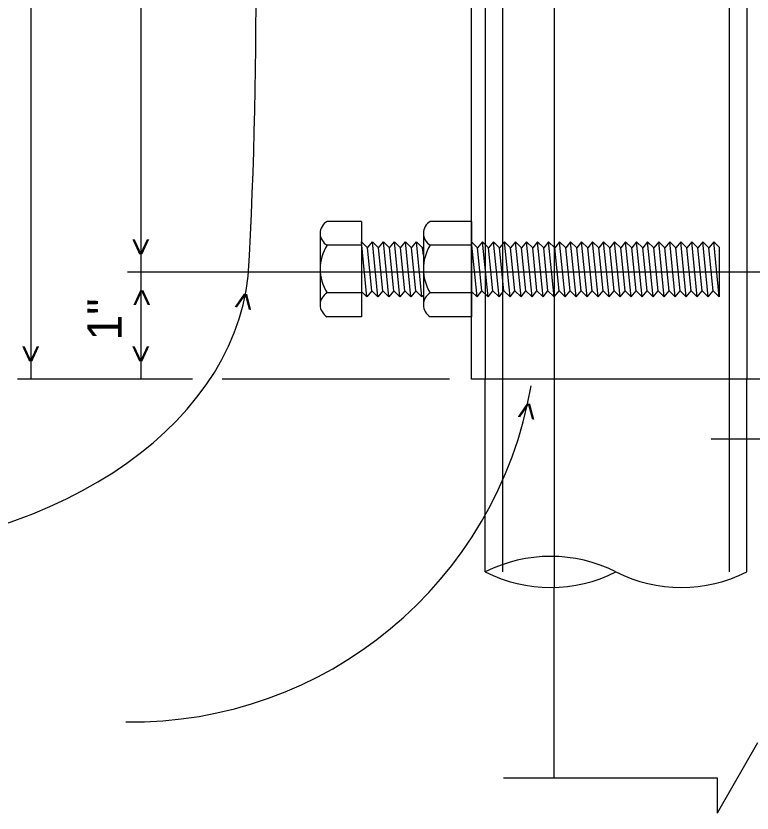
# Model space of a CAD drawing. Extents: x 0 to 2.83, y -0.03 to 1.83.
# Drawn here: x 1.3196 to 1.5982, y 0.3514 to 0.6532 of the extents above; entities that cross this region are included whole.
import ezdxf

# ---------------------------------------------------------------- set-up
doc = ezdxf.new("R2010")
doc.units = 0
doc.layers.add('50', color=7, linetype='Continuous')
doc.layers.add('55', color=7, linetype='Continuous')

msp = doc.modelspace()

# ---------------------------------------------------------------- linework, layer by layer
at = {"layer": '50'}
for p, q in [((1.5233, 0.9589376323024056), (1.5233, 0.43679596563573897)), ((1.5897083333333335, 0.4426626323024056), (1.5897083333333335, 0.955845965635739)), ((1.5037666666666667, 0.9503042989690723), (1.5037666666666667, 0.4426626323024056)), ((1.49205, 0.5155792989690723), (1.49205, 0.8489126323024057)), ((1.4972583333333334, 0.8489126323024057), (1.4972583333333334, 0.5155792989690723)), ((1.5962166666666668, 0.8489126323024057), (1.5962166666666668, 0.5155792989690723)), ((1.4503916666666667, 0.5753792989690723), (1.437375, 0.5753792989690723)), ((1.4503916666666667, 0.5753792989690723), (1.4503916666666667, 0.539295965635739)), ((1.49205, 0.5753792989690723), (1.476425, 0.5753792989690723)), ((1.49205, 0.5753792989690723), (1.49205, 0.539295965635739)), ((1.49205, 0.574620965635739), (1.49205, 0.574620965635739)), ((1.49205, 0.574620965635739), (1.49205, 0.574620965635739)), ((1.4347666666666667, 0.5708709656357389), (1.4347666666666667, 0.5438042989690723)), ((1.4738250000000002, 0.5708709656357389), (1.4738250000000002, 0.5573376323024056)), ((1.452475, 0.5468292989690723), (1.4503916666666667, 0.5676626323024057)), ((1.4503916666666667, 0.5676626323024057), (1.4527, 0.565420965635739)), ((1.4527, 0.565420965635739), (1.4545583333333334, 0.5676626323024057)), ((1.4566416666666668, 0.5468292989690723), (1.4545583333333334, 0.5676626323024057)), ((1.4545583333333334, 0.5676626323024057), (1.4568666666666668, 0.565420965635739)), ((1.4568666666666668, 0.565420965635739), (1.458725, 0.5676626323024057)), ((1.4608083333333335, 0.5468292989690723), (1.458725, 0.5676626323024057)), ((1.458725, 0.5676626323024057), (1.4610333333333334, 0.565420965635739)), ((1.4610333333333334, 0.565420965635739), (1.4628916666666667, 0.5676626323024057)), ((1.4649750000000001, 0.5468292989690723), (1.4628916666666667, 0.5676626323024057)), ((1.4628916666666667, 0.5676626323024057), (1.4652, 0.565420965635739)), ((1.4652, 0.565420965635739), (1.4670583333333334, 0.5676626323024057)), ((1.4691416666666668, 0.5468292989690723), (1.4670583333333334, 0.5676626323024057)), ((1.4670583333333334, 0.5676626323024057), (1.4693666666666667, 0.565420965635739)), ((1.4693666666666667, 0.565420965635739), (1.471225, 0.5676626323024057)), ((1.4733083333333334, 0.5468292989690723), (1.471225, 0.5676626323024057)), ((1.471225, 0.5676626323024057), (1.4735333333333334, 0.565420965635739)), ((1.4941416666666667, 0.5468292989690723), (1.4920583333333335, 0.5676626323024057)), ((1.4943666666666668, 0.565420965635739), (1.4920583333333335, 0.5676626323024057)), ((1.4962250000000001, 0.5676626323024057), (1.4943666666666668, 0.565420965635739)), ((1.4983083333333334, 0.5468292989690723), (1.4962250000000001, 0.5676626323024057)), ((1.4985333333333335, 0.565420965635739), (1.4962250000000001, 0.5676626323024057)), ((1.5003916666666668, 0.5676626323024057), (1.4985333333333335, 0.565420965635739)), ((1.502475, 0.5468292989690723), (1.5003916666666668, 0.5676626323024057)), ((1.5027000000000001, 0.565420965635739), (1.5003916666666668, 0.5676626323024057)), ((1.5045583333333334, 0.5676626323024057), (1.5027000000000001, 0.565420965635739)), ((1.5066416666666667, 0.5468292989690723), (1.5045583333333334, 0.5676626323024057)), ((1.5068666666666668, 0.565420965635739), (1.5045583333333334, 0.5676626323024057)), ((1.508725, 0.5676626323024057), (1.5068666666666668, 0.565420965635739)), ((1.5108083333333333, 0.5468292989690723), (1.508725, 0.5676626323024057)), ((1.5110333333333335, 0.565420965635739), (1.508725, 0.5676626323024057)), ((1.5128916666666667, 0.5676626323024057), (1.5110333333333335, 0.565420965635739)), ((1.5149750000000002, 0.5468292989690723), (1.5128916666666667, 0.5676626323024057)), ((1.5152, 0.565420965635739), (1.5128916666666667, 0.5676626323024057)), ((1.5170583333333334, 0.5676626323024057), (1.5152, 0.565420965635739)), ((1.5191416666666668, 0.5468292989690723), (1.5170583333333334, 0.5676626323024057)), ((1.5193666666666668, 0.565420965635739), (1.5170583333333334, 0.5676626323024057)), ((1.521225, 0.5676626323024057), (1.5193666666666668, 0.565420965635739)), ((1.5233083333333335, 0.5468292989690723), (1.521225, 0.5676626323024057)), ((1.5235333333333334, 0.565420965635739), (1.521225, 0.5676626323024057)), ((1.5253916666666667, 0.5676626323024057), (1.5235333333333334, 0.565420965635739)), ((1.5274750000000001, 0.5468292989690723), (1.5253916666666667, 0.5676626323024057)), ((1.5277, 0.565420965635739), (1.5253916666666667, 0.5676626323024057)), ((1.5295583333333334, 0.5676626323024057), (1.5277, 0.565420965635739)), ((1.5316416666666668, 0.5468292989690723), (1.5295583333333334, 0.5676626323024057)), ((1.5318666666666667, 0.565420965635739), (1.5295583333333334, 0.5676626323024057)), ((1.533725, 0.5676626323024057), (1.5318666666666667, 0.565420965635739)), ((1.5358083333333334, 0.5468292989690723), (1.533725, 0.5676626323024057)), ((1.5360333333333334, 0.565420965635739), (1.533725, 0.5676626323024057)), ((1.5378916666666667, 0.5676626323024057), (1.5360333333333334, 0.565420965635739)), ((1.539975, 0.5468292989690723), (1.5378916666666667, 0.5676626323024057)), ((1.5402, 0.565420965635739), (1.5378916666666667, 0.5676626323024057)), ((1.5420583333333333, 0.5676626323024057), (1.5402, 0.565420965635739)), ((1.5441416666666667, 0.5468292989690723), (1.5420583333333333, 0.5676626323024057)), ((1.5443666666666667, 0.565420965635739), (1.5420583333333333, 0.5676626323024057)), ((1.5462250000000002, 0.5676626323024057), (1.5443666666666667, 0.565420965635739)), ((1.5483083333333334, 0.5468292989690723), (1.5462250000000002, 0.5676626323024057)), ((1.5485333333333333, 0.565420965635739), (1.5462250000000002, 0.5676626323024057)), ((1.5503916666666668, 0.5676626323024057), (1.5485333333333333, 0.565420965635739)), ((1.552475, 0.5468292989690723), (1.5503916666666668, 0.5676626323024057)), ((1.5527, 0.565420965635739), (1.5503916666666668, 0.5676626323024057)), ((1.5545583333333335, 0.5676626323024057), (1.5527, 0.565420965635739)), ((1.5566416666666667, 0.5468292989690723), (1.5545583333333335, 0.5676626323024057)), ((1.5568666666666668, 0.565420965635739), (1.5545583333333335, 0.5676626323024057)), ((1.5587250000000001, 0.5676626323024057), (1.5568666666666668, 0.565420965635739)), ((1.5608083333333334, 0.5468292989690723), (1.5587250000000001, 0.5676626323024057)), ((1.5610333333333335, 0.565420965635739), (1.5587250000000001, 0.5676626323024057)), ((1.5628916666666668, 0.5676626323024057), (1.5610333333333335, 0.565420965635739)), ((1.564975, 0.5468292989690723), (1.5628916666666668, 0.5676626323024057)), ((1.5652000000000001, 0.565420965635739), (1.5628916666666668, 0.5676626323024057)), ((1.5670583333333334, 0.5676626323024057), (1.5652000000000001, 0.565420965635739)), ((1.5691416666666667, 0.5468292989690723), (1.5670583333333334, 0.5676626323024057)), ((1.5693666666666668, 0.565420965635739), (1.5670583333333334, 0.5676626323024057)), ((1.571225, 0.5676626323024057), (1.5693666666666668, 0.565420965635739)), ((1.5733083333333333, 0.5468292989690723), (1.571225, 0.5676626323024057)), ((1.5735333333333335, 0.565420965635739), (1.571225, 0.5676626323024057)), ((1.5753916666666667, 0.5676626323024057), (1.5735333333333335, 0.565420965635739)), ((1.5774750000000002, 0.5468292989690723), (1.5753916666666667, 0.5676626323024057)), ((1.5777, 0.565420965635739), (1.5753916666666667, 0.5676626323024057)), ((1.5795583333333334, 0.5676626323024057), (1.5777, 0.565420965635739)), ((1.5816416666666668, 0.5468292989690723), (1.5795583333333334, 0.5676626323024057)), ((1.5818666666666668, 0.565420965635739), (1.5795583333333334, 0.5676626323024057)), ((1.583725, 0.5676626323024057), (1.5818666666666668, 0.565420965635739)), ((1.5858083333333335, 0.5468292989690723), (1.583725, 0.5676626323024057)), ((1.5858083333333335, 0.5656376323024056), (1.583725, 0.5676626323024057)), ((1.4503916666666667, 0.5663542989690723), (1.437375, 0.5663542989690723)), ((1.4543333333333335, 0.5490626323024056), (1.4527, 0.565420965635739)), ((1.4585000000000001, 0.5490626323024056), (1.4568666666666668, 0.565420965635739)), ((1.4626666666666668, 0.5490626323024056), (1.4610333333333334, 0.565420965635739)), ((1.4668333333333334, 0.5490626323024056), (1.4652, 0.565420965635739)), ((1.471, 0.5490626323024056), (1.4693666666666667, 0.565420965635739)), ((1.4735333333333334, 0.565420965635739), (1.4738250000000002, 0.5657709656357389)), ((1.4738250000000002, 0.5625542989690723), (1.4735333333333334, 0.565420965635739)), ((1.49205, 0.5663542989690723), (1.476425, 0.5663542989690723)), ((1.496, 0.5490626323024056), (1.4943666666666668, 0.565420965635739)), ((1.5001666666666666, 0.5490626323024056), (1.4985333333333335, 0.565420965635739)), ((1.5043333333333333, 0.5490626323024056), (1.5027000000000001, 0.565420965635739)), ((1.5085000000000002, 0.5490626323024056), (1.5068666666666668, 0.565420965635739)), ((1.5126666666666668, 0.5490626323024056), (1.5110333333333335, 0.565420965635739)), ((1.5168333333333335, 0.5490626323024056), (1.5152, 0.565420965635739)), ((1.5210000000000001, 0.5490626323024056), (1.5193666666666668, 0.565420965635739)), ((1.5251666666666668, 0.5490626323024056), (1.5235333333333334, 0.565420965635739)), ((1.5293333333333334, 0.5490626323024056), (1.5277, 0.565420965635739)), ((1.5335, 0.5490626323024056), (1.5318666666666667, 0.565420965635739)), ((1.5376666666666667, 0.5490626323024056), (1.5360333333333334, 0.565420965635739)), ((1.5418333333333334, 0.5490626323024056), (1.5402, 0.565420965635739)), ((1.546, 0.5490626323024056), (1.5443666666666667, 0.565420965635739)), ((1.5501666666666667, 0.5490626323024056), (1.5485333333333333, 0.565420965635739)), ((1.5543333333333333, 0.5490626323024056), (1.5527, 0.565420965635739)), ((1.5585, 0.5490626323024056), (1.5568666666666668, 0.565420965635739)), ((1.5626666666666666, 0.5490626323024056), (1.5610333333333335, 0.565420965635739)), ((1.5668333333333333, 0.5490626323024056), (1.5652000000000001, 0.565420965635739)), ((1.5710000000000002, 0.5490626323024056), (1.5693666666666668, 0.565420965635739)), ((1.5751666666666668, 0.5490626323024056), (1.5735333333333335, 0.565420965635739)), ((1.5793333333333335, 0.5490626323024056), (1.5777, 0.565420965635739)), ((1.5835000000000001, 0.5490626323024056), (1.5818666666666668, 0.565420965635739)), ((1.5858083333333335, 0.5656376323024056), (1.5858083333333335, 0.5468292989690723)), ((1.4738250000000002, 0.5573376323024056), (1.4738250000000002, 0.5438042989690723)), ((1.49205, 0.5572459656357389), (1.49205, 0.5572459656357389)), ((1.4503916666666667, 0.5483126323024056), (1.437375, 0.5483126323024056)), ((1.452475, 0.5468292989690723), (1.4503916666666667, 0.548845965635739)), ((1.4543333333333335, 0.5490626323024056), (1.452475, 0.5468292989690723)), ((1.4566416666666668, 0.5468292989690723), (1.4543333333333335, 0.5490626323024056)), ((1.4585000000000001, 0.5490626323024056), (1.4566416666666668, 0.5468292989690723)), ((1.4608083333333335, 0.5468292989690723), (1.4585000000000001, 0.5490626323024056)), ((1.4626666666666668, 0.5490626323024056), (1.4608083333333335, 0.5468292989690723)), ((1.4649750000000001, 0.5468292989690723), (1.4626666666666668, 0.5490626323024056)), ((1.4668333333333334, 0.5490626323024056), (1.4649750000000001, 0.5468292989690723)), ((1.4691416666666668, 0.5468292989690723), (1.4668333333333334, 0.5490626323024056)), ((1.471, 0.5490626323024056), (1.4691416666666668, 0.5468292989690723)), ((1.4733083333333334, 0.5468292989690723), (1.471, 0.5490626323024056)), ((1.4738250000000002, 0.547445965635739), (1.4733083333333334, 0.5468292989690723)), ((1.49205, 0.5483126323024056), (1.476425, 0.5483126323024056)), ((1.49205, 0.5488542989690723), (1.4941416666666667, 0.5468292989690723)), ((1.4941416666666667, 0.5468292989690723), (1.496, 0.5490626323024056)), ((1.496, 0.5490626323024056), (1.4983083333333334, 0.5468292989690723)), ((1.4983083333333334, 0.5468292989690723), (1.5001666666666666, 0.5490626323024056)), ((1.5001666666666666, 0.5490626323024056), (1.502475, 0.5468292989690723)), ((1.502475, 0.5468292989690723), (1.5043333333333333, 0.5490626323024056)), ((1.5043333333333333, 0.5490626323024056), (1.5066416666666667, 0.5468292989690723)), ((1.5066416666666667, 0.5468292989690723), (1.5085000000000002, 0.5490626323024056)), ((1.5085000000000002, 0.5490626323024056), (1.5108083333333333, 0.5468292989690723)), ((1.5108083333333333, 0.5468292989690723), (1.5126666666666668, 0.5490626323024056)), ((1.5126666666666668, 0.5490626323024056), (1.5149750000000002, 0.5468292989690723)), ((1.5149750000000002, 0.5468292989690723), (1.5168333333333335, 0.5490626323024056)), ((1.5168333333333335, 0.5490626323024056), (1.5191416666666668, 0.5468292989690723)), ((1.5191416666666668, 0.5468292989690723), (1.5210000000000001, 0.5490626323024056)), ((1.5210000000000001, 0.5490626323024056), (1.5233083333333335, 0.5468292989690723)), ((1.5233083333333335, 0.5468292989690723), (1.5251666666666668, 0.5490626323024056)), ((1.5251666666666668, 0.5490626323024056), (1.5274750000000001, 0.5468292989690723)), ((1.5274750000000001, 0.5468292989690723), (1.5293333333333334, 0.5490626323024056)), ((1.5293333333333334, 0.5490626323024056), (1.5316416666666668, 0.5468292989690723)), ((1.5316416666666668, 0.5468292989690723), (1.5335, 0.5490626323024056)), ((1.5335, 0.5490626323024056), (1.5358083333333334, 0.5468292989690723)), ((1.5358083333333334, 0.5468292989690723), (1.5376666666666667, 0.5490626323024056)), ((1.5376666666666667, 0.5490626323024056), (1.539975, 0.5468292989690723)), ((1.539975, 0.5468292989690723), (1.5418333333333334, 0.5490626323024056)), ((1.5418333333333334, 0.5490626323024056), (1.5441416666666667, 0.5468292989690723)), ((1.5441416666666667, 0.5468292989690723), (1.546, 0.5490626323024056)), ((1.546, 0.5490626323024056), (1.5483083333333334, 0.5468292989690723)), ((1.5483083333333334, 0.5468292989690723), (1.5501666666666667, 0.5490626323024056)), ((1.5501666666666667, 0.5490626323024056), (1.552475, 0.5468292989690723)), ((1.552475, 0.5468292989690723), (1.5543333333333333, 0.5490626323024056)), ((1.5543333333333333, 0.5490626323024056), (1.5566416666666667, 0.5468292989690723)), ((1.5566416666666667, 0.5468292989690723), (1.5585, 0.5490626323024056)), ((1.5585, 0.5490626323024056), (1.5608083333333334, 0.5468292989690723)), ((1.5608083333333334, 0.5468292989690723), (1.5626666666666666, 0.5490626323024056)), ((1.5626666666666666, 0.5490626323024056), (1.564975, 0.5468292989690723)), ((1.564975, 0.5468292989690723), (1.5668333333333333, 0.5490626323024056)), ((1.5668333333333333, 0.5490626323024056), (1.5691416666666667, 0.5468292989690723)), ((1.5691416666666667, 0.5468292989690723), (1.5710000000000002, 0.5490626323024056)), ((1.5710000000000002, 0.5490626323024056), (1.5733083333333333, 0.5468292989690723)), ((1.5733083333333333, 0.5468292989690723), (1.5751666666666668, 0.5490626323024056)), ((1.5751666666666668, 0.5490626323024056), (1.5774750000000002, 0.5468292989690723)), ((1.5774750000000002, 0.5468292989690723), (1.5793333333333335, 0.5490626323024056)), ((1.5793333333333335, 0.5490626323024056), (1.5816416666666668, 0.5468292989690723)), ((1.5816416666666668, 0.5468292989690723), (1.5835000000000001, 0.5490626323024056)), ((1.5835000000000001, 0.5490626323024056), (1.5858083333333335, 0.5468292989690723)), ((1.4503916666666667, 0.539295965635739), (1.437375, 0.539295965635739)), ((1.49205, 0.539295965635739), (1.476425, 0.539295965635739)), ((1.601425, 0.5155792989690723), (1.49205, 0.5155792989690723)), ((1.4972583333333334, 0.4426626323024056), (1.4972583333333334, 0.5155792989690723)), ((1.5962166666666668, 0.4426626323024056), (1.5962166666666668, 0.5155792989690723)), ((1.5233, 0.36462929896907226), (1.5233, 0.43679596563573897))]:
    msp.add_line(p, q, dxfattribs=at)
for centre, radius, start, end in [((1.4399747699999872, 0.5708647156357389), 0.005208103753313079, 119.99853611111114, 240.0014638888889), ((1.4790289366666538, 0.5708647156357389), 0.005208103753313079, 119.99853611111114, 240.0014638888889), ((1.4516912199999827, 0.5573334656357389), 0.016924801573808202, 147.7919666666667, 212.20803611111114), ((1.490747000000005, 0.5573334656357389), 0.016926166666809867, 147.7948777777778, 212.205125), ((1.4399747699999872, 0.5438022156357389), 0.005208103753313079, 119.99853611111114, 240.0014638888889), ((1.4790289366666538, 0.5438022156357389), 0.005208103753313079, 119.99853611111114, 240.0014638888889), ((1.5219979166666668, 0.39354594348832544), 0.05499169786812287, 63.26410833333333, 116.7358888888889), ((1.5219979166666668, 0.4917709877831524), 0.054991697868123295, 243.2641111111111, 296.73589166666665), ((1.5714770833333334, 0.4917709877831524), 0.054991697868123295, 243.2641111111111, 296.73589166666665)]:
    msp.add_arc(centre, radius, start, end, dxfattribs=at)
at = {"layer": '55'}
for p, q in [((1.3253833333333334, 0.5155792989690723), (1.3253833333333334, 0.8489126323024057)), ((1.36705, 0.556120965635739), (1.36705, 0.806120965635739)), ((1.6125, 0.556120965635739), (1.3618416666666668, 0.556120965635739)), ((1.36705, 0.5155792989690723), (1.36705, 0.556120965635739)), ((1.3864416666666668, 0.5155792989690723), (1.320175, 0.5155792989690723)), ((1.4837166666666668, 0.5155792989690723), (1.3976666666666668, 0.5155792989690723)), ((1.5827083333333334, 0.49302929896907227), (1.7993416666666668, 0.49302929896907227)), ((1.6002583333333333, 0.3779042989690723), (1.5850666666666668, 0.3513542989690723)), ((1.5041166666666668, 0.36462929896907226), (1.5850666666666668, 0.36462929896907226)), ((1.5850666666666668, 0.36462929896907226), (1.5850666666666668, 0.3513542989690723))]:
    msp.add_line(p, q, dxfattribs=at)
for centre, radius, start, end in [((-0.4042533122939776, 0.6581874941474704), 1.814749767201099, 356.7299722222222, 4.652552777777771), ((1.3634727555564865, 0.5392337946044637), 0.15338269202592394, 269.14358055555556, 350.2081888888889)]:
    msp.add_arc(centre, radius, start, end, dxfattribs=at)
msp.add_ellipse((1.212509433143347, 0.5766622147563273), major_axis=(0.19503223328992353, -0.02199125119049157), ratio=0.6525822944990458, start_param=4.939535583383784, end_param=6.283185307179586, dxfattribs=at)

# ---------------------------------------------------------------- texts
for s, height, rotation, p in [('>', 0.008675, 270, (1.3627166666666668, 0.5691376323024057)), ('>', 0.008675, 270, (1.3627166666666668, 0.5691376323024057)), ('>', 0.008675, 90, (1.3713833333333334, 0.5431042989690723)), ('>', 0.008675, 90, (1.3713833333333334, 0.5431042989690723)), ('>', 0.0086802, 79.69430000000001, (1.4094833333333334, 0.5410876323024056)), ('1"', 0.013016650000000001, 90, (1.3596000000000001, 0.5303292989690723)), ('>', 0.008675, 270, (1.32105, 0.528595965635739)), ('>', 0.008675, 270, (1.32105, 0.528595965635739)), ('>', 0.008675, 270, (1.3627166666666668, 0.528595965635739)), ('>', 0.008675, 270, (1.3627166666666668, 0.528595965635739)), ('>', 0.008677550000000001, 80.19390833333333, (1.516675, 0.49957929896907227))]:
    msp.add_text(s, height=height, rotation=rotation, dxfattribs=at).set_placement(p)

doc.saveas('drawing.dxf')
